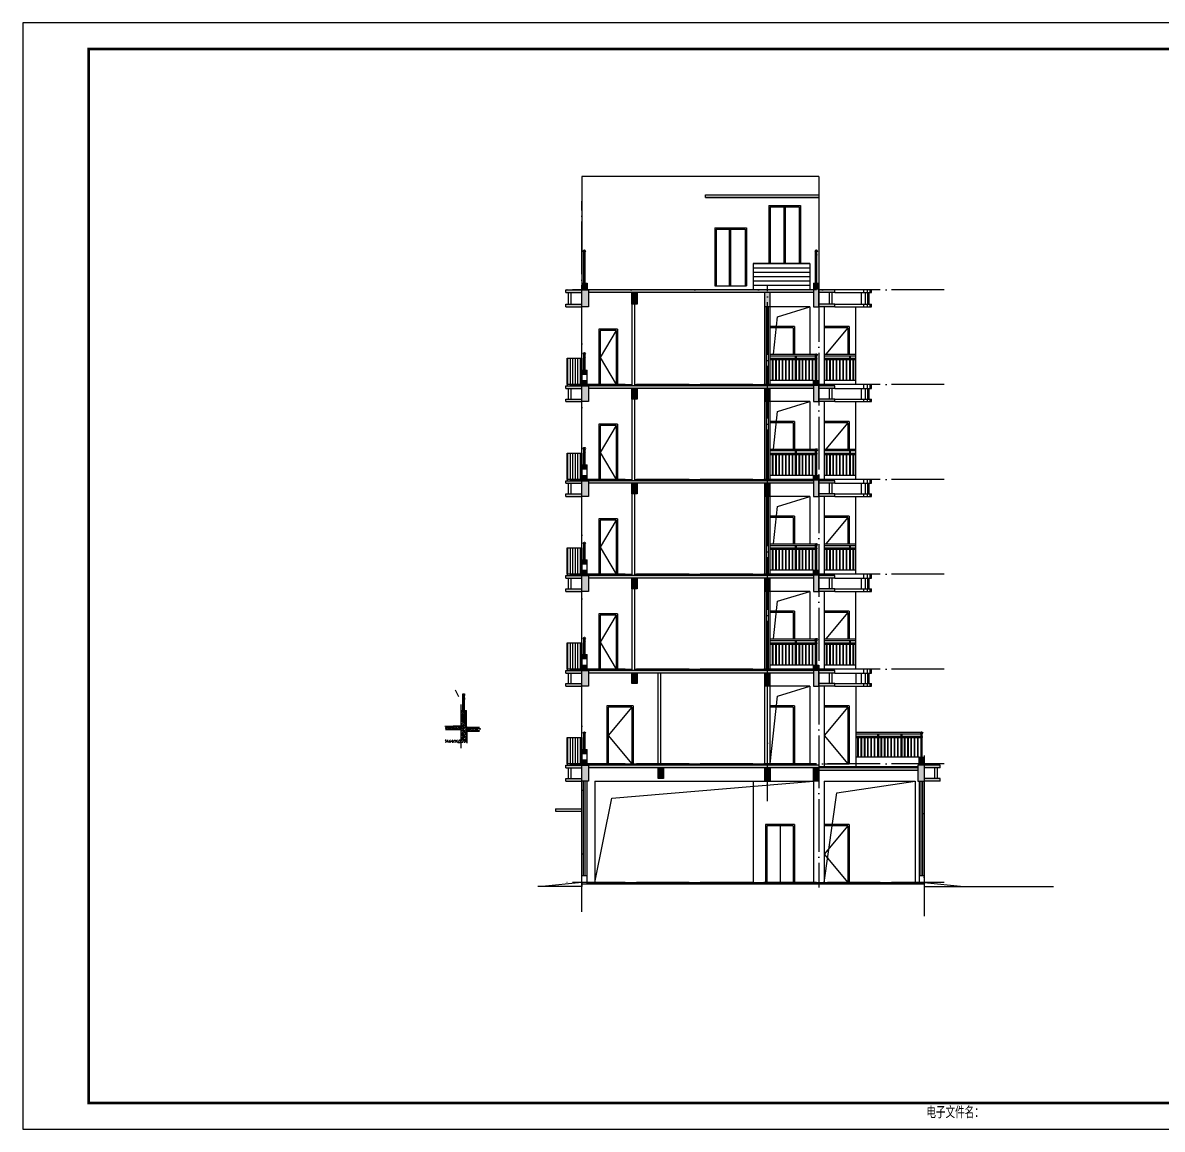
# Model space of a CAD drawing. Extents: x -1041549 to 749950, y -354245 to 17554.
# Drawn here: x -657768 to -614523, y -189936 to -147936 of the extents above; entities that cross this region are included whole.
import ezdxf

# ---------------------------------------------------------------- set-up
doc = ezdxf.new("R2010")
doc.units = 0
doc.header["$LTSCALE"] = 1000
doc.header["$MEASUREMENT"] = 0
doc.linetypes.add('DOTE', pattern=[2.42, 2, -0.2, 0.02, -0.2])
doc.layers.add('1', color=1, linetype='Continuous', lineweight=40)
for name, color, linetype in [('14', 1, 'Continuous'), ('a140', 140, 'Continuous'), ('a43', 43, 'Continuous'), ('DIM_IDEN', 3, 'Continuous'), ('DOTE', 1, 'Continuous'), ('HATCH', 254, 'Continuous'), ('PUB_DIM', 3, 'Continuous'), ('PUB_HATCH', 8, 'Continuous'), ('PUB_TITLE', 4, 'Continuous'), ('STR', 2, 'Continuous'), ('WALL', 4, 'Continuous'), ('WD', 2, 'Continuous'), ('WINDOW', 3, 'Continuous')]:
    doc.layers.add(name, color=color, linetype=linetype)
doc.styles.add('hztxt', font='romand_pkpm', dxfattribs={"bigfont": 'gbcbig'})

# ---------------------------------------------------------------- blocks, each defined once
blk = doc.blocks.new('A$C102cb3b5')
h = blk.add_hatch()
h.set_pattern_fill('LINE', color=8, scale=100, angle=90)
h.set_pattern_definition([(90, (1529954.43, 706063.93), (-95.25, 6e-15), [])])
h.paths.add_polyline_path([(50, 1650), (50, 650), (600, 650), (600, 1650)])
at = {"color": 2}
for p, q in [((0, 4200), (600, 4200)), ((0, 4100), (0, 4200)), ((0, 4100), (600, 4100)), ((9400, 4200), (800, 4200)), ((9400, 4100), (850, 4100)), ((11600, 4250), (9600, 4250)), ((10200, 4200), (9600, 4200)), ((10200, 4100), (9600, 4100)), ((10200, 4100), (10200, 4200)), ((10200, 4100), (11600, 4100)), ((11500, 4100), (11500, 3700)), ((11600, 4100), (11600, 4250)), ((0, 3700), (600, 3700)), ((0, 3600), (0, 3700)), ((0, 3600), (600, 3600)), ((10200, 3700), (9600, 3700)), ((10200, 3600), (9600, 3600)), ((10200, 3600), (10200, 3700)), ((10200, 3700), (11600, 3700)), ((10200, 3600), (11600, 3600)), ((11600, 3600), (11600, 3700)), ((1950, 2750), (1250, 2750)), ((1250, 2750), (1250, 650)), ((1950, 2750), (1950, 650)), ((8675, 2850), (7748, 2850)), ((8675, 2850), (8675, 1800)), ((10750, 2850), (9800, 2850)), ((10750, 2850), (10750, 1800)), ((1250, 650), (1950, 650))]:
    blk.add_line(p, q, dxfattribs=at)
at = {"color": 8}
for p, q in [((11200, 4100), (11200, 3700)), ((11300, 4100), (11300, 4250)), ((11350, 4100), (11350, 3700)), ((11450, 4100), (11450, 4250)), ((11450, 4100), (11450, 3700)), ((11550, 4100), (11550, 4250)), ((11300, 3600), (11300, 3700)), ((11450, 3600), (11450, 3700)), ((11550, 3600), (11550, 3700)), ((1900, 2700), (1300, 1675)), ((10700, 2800), (9863, 1800)), ((1300, 1675), (1900, 650)), ((0, 600), (600, 650)), ((800, 650), (2500, 650)), ((2600, 650), (7550, 650)), ((7550, 650), (9400, 650)), ((9400, 800), (9600, 800)), ((10200, 600), (9600, 650))]:
    blk.add_line(p, q, dxfattribs=at)
for p, q in [((9250, 3600), (7750, 3600)), ((9250, 3600), (9250, 1800)), ((9800, 3600), (9800, 650)), ((11000, 650), (11000, 3600)), ((675, 1200), (725, 1200)), ((9400, 800), (7750, 800)), ((11000, 800), (9800, 800))]:
    blk.add_line(p, q)
at = {"color": 4}
for p, q in [((1900, 2700), (1300, 2700)), ((1300, 2700), (1300, 650)), ((1900, 2700), (1900, 650)), ((8625, 2800), (7748, 2800)), ((8625, 2800), (8625, 1800)), ((10700, 2800), (9800, 2800)), ((10700, 2800), (10700, 1800))]:
    blk.add_line(p, q, dxfattribs=at)
at = {"color": 6}
blk.add_line((50, 650), (50, 600), dxfattribs=at)
at = {"color": 8}
blk.add_lwpolyline([(7874, 1800), (8027, 3221), (9250, 3600)], dxfattribs=at)
at = {"color": 6}
blk.add_lwpolyline([(50, 1650), (600, 1650), (600, 650), (50, 650)], close=True, dxfattribs=at)
at = {"lineweight": 40}
for centre in [(700, 1820), (9500, 1771)]:
    blk.add_circle(centre, 30, dxfattribs=at)
for centre in [(700, 1678), (9500, 1625)]:
    blk.add_circle(centre, 25)
at = {"color": 8}
for points in [[(0, 4200), (600, 4200), (0, 4100), (600, 4100)], [(600, 4200), (850, 4200), (600, 3600), (850, 3600)], [(850, 4200), (9400, 4200), (850, 4100), (9400, 4100)], [(2500, 4100), (2700, 4100), (2500, 3700), (2700, 3700)], [(7550, 4100), (7750, 4100), (7550, 3600), (7750, 3600)], [(9400, 4200), (9600, 4200), (9400, 3600), (9600, 3600)], [(9600, 4200), (10200, 4200), (9600, 4100), (10200, 4100)], [(0, 3700), (600, 3700), (0, 3600), (600, 3600)], [(9600, 3700), (10200, 3700), (9600, 3600), (10200, 3599)], [(600, 1200), (800, 1200), (600, 1050), (800, 1050)], [(600, 800), (800, 800), (600, 600), (800, 600)], [(9400, 800), (9600, 800), (9400, 600), (9600, 600)]]:
    blk.add_solid(points, dxfattribs=at)
at = {"layer": 'a140'}
for points in [[(675, 1526), (675, 1803)], [(685, 1698), (685, 1794)], [(715, 1698), (715, 1794)], [(725, 1526), (725, 1803)], [(9475, 800), (9475, 1755)], [(9485, 1645), (9485, 1745)], [(9515, 1645), (9515, 1745)], [(9525, 800), (9525, 1755)], [(675, 1200), (675, 1526)], [(685, 1526), (685, 1658)], [(685, 1200), (685, 1526)], [(715, 1526), (715, 1658)], [(715, 1200), (715, 1526)], [(725, 1200), (725, 1526)], [(9485, 800), (9485, 1605)], [(9515, 800), (9515, 1605)]]:
    blk.add_lwpolyline(points, dxfattribs=at)
at = {"layer": 'a43'}
for p, q in [((7750, 1800), (9485, 1800)), ((7750, 1740), (9485, 1740)), ((9800, 1800), (11000, 1800)), ((9800, 1740), (11000, 1740)), ((7750, 1650), (9475, 1650)), ((7750, 1600), (9475, 1600)), ((9800, 1650), (10990, 1650)), ((9800, 1600), (10990, 1600))]:
    blk.add_line(p, q, dxfattribs=at)
for points in [[(8705, 1740), (8705, 800)], [(8755, 800), (8755, 1740)], [(10755, 1740), (10755, 800)], [(10805, 800), (10805, 1740)], [(7830, 1600), (7830, 800)], [(7860, 800), (7860, 1600)], [(7955, 1600), (7955, 800)], [(7985, 800), (7985, 1600)], [(8080, 1600), (8080, 800)], [(8110, 800), (8110, 1600)], [(8205, 1600), (8205, 800)], [(8235, 800), (8235, 1600)], [(8330, 1600), (8330, 800)], [(8360, 800), (8360, 1600)], [(8455, 1600), (8455, 800)], [(8485, 800), (8485, 1600)], [(8580, 1600), (8580, 800)], [(8610, 800), (8610, 1600)], [(8840, 1600), (8840, 800)], [(8870, 800), (8870, 1600)], [(8965, 1600), (8965, 800)], [(8995, 800), (8995, 1600)], [(9090, 1600), (9090, 800)], [(9120, 800), (9120, 1600)], [(9215, 1600), (9215, 800)], [(9245, 800), (9245, 1600)], [(9340, 1600), (9340, 800)], [(9370, 800), (9370, 1600)], [(9880, 1600), (9880, 800)], [(9910, 800), (9910, 1600)], [(10005, 1600), (10005, 800)], [(10035, 800), (10035, 1600)], [(10130, 1600), (10130, 800)], [(10160, 800), (10160, 1600)], [(10255, 1600), (10255, 800)], [(10285, 800), (10285, 1600)], [(10380, 1600), (10380, 800)], [(10410, 800), (10410, 1600)], [(10505, 1600), (10505, 800)], [(10535, 800), (10535, 1600)], [(10630, 1600), (10630, 800)], [(10660, 800), (10660, 1600)], [(10890, 1600), (10890, 800)], [(10920, 800), (10920, 1600)]]:
    blk.add_lwpolyline(points, dxfattribs=at)
at = {"layer": 'PUB_DIM'}
for p, q in [((7550, 650), (7550, 3600)), ((7617, 650), (7617, 3600)), ((7683, 650), (7683, 3600)), ((7750, 650), (7750, 3600))]:
    blk.add_line(p, q, dxfattribs=at)
at = {"layer": 'WALL'}
for p, q in [((100, 3700), (100, 4100)), ((200, 3700), (200, 4100)), ((600, 4200), (850, 4200)), ((600, 3600), (600, 4200)), ((850, 4200), (850, 3600)), ((2500, 3700), (2500, 4100)), ((2700, 4100), (2700, 3700)), ((7550, 3600), (7550, 4100)), ((7750, 3600), (7750, 4100)), ((9400, 4200), (9400, 3600)), ((9600, 3600), (9600, 4200)), ((10000, 3700), (10000, 4100)), ((10100, 3700), (10100, 4100)), ((850, 3600), (600, 3600)), ((2700, 3700), (2500, 3700)), ((2500, 3700), (2500, 600)), ((2600, 3700), (2600, 600)), ((7750, 3600), (7550, 3600)), ((9400, 3600), (9600, 3600)), ((600, 650), (600, 1200)), ((600, 1200), (800, 1200)), ((600, 1050), (800, 1050)), ((800, 650), (800, 1200)), ((600, 600), (600, 800)), ((600, 800), (800, 800)), ((600, 600), (600, 650)), ((800, 600), (800, 650)), ((800, 600), (800, 650)), ((9400, 600), (9400, 800)), ((9400, 800), (9600, 800)), ((9475, 800), (9525, 800)), ((9600, 800), (9600, 600))]:
    blk.add_line(p, q, dxfattribs=at)
at = {"layer": 'WALL', "color": 2}
blk.add_line((600, 800), (600, 3600), dxfattribs=at)
blk = doc.blocks.new('A$Ca02ccc72')
h = blk.add_hatch()
h.set_pattern_fill('LINE', color=8, scale=100, angle=90)
h.set_pattern_definition([(90, (1529954.43, 705513.93), (-95.25, 6e-15), [])])
h.paths.add_polyline_path([(50, 1100), (50, 100), (600, 100), (600, 1100)])
at = {"color": 2}
for p, q in [((0, 3650), (600, 3650)), ((0, 3550), (0, 3650)), ((0, 3550), (600, 3550)), ((9400, 3650), (800, 3650)), ((9400, 3550), (850, 3550)), ((11600, 3700), (9600, 3700)), ((10200, 3650), (9600, 3650)), ((10200, 3550), (9600, 3550)), ((10200, 3550), (10200, 3650)), ((10200, 3550), (11600, 3550)), ((11500, 3550), (11500, 3150)), ((11600, 3550), (11600, 3700)), ((0, 3150), (600, 3150)), ((0, 3050), (0, 3150)), ((0, 3050), (600, 3050)), ((10200, 3150), (9600, 3150)), ((10200, 3050), (9600, 3050)), ((10200, 3050), (10200, 3150)), ((10200, 3150), (11600, 3150)), ((10200, 3050), (11600, 3050)), ((11600, 3050), (11600, 3150)), ((2550, 2300), (1550, 2300)), ((1550, 2300), (1550, 100)), ((2550, 2300), (2550, 100)), ((8675, 2300), (7748, 2300)), ((8675, 2300), (8675, 100)), ((10750, 2300), (9800, 2300)), ((10750, 2300), (10750, 100)), ((1600, 100), (2550, 100)), ((9800, 100), (10750, 100))]:
    blk.add_line(p, q, dxfattribs=at)
for p, q in [((800, 3650), (600, 3650)), ((11000, 3550), (11000, 3150)), ((9250, 3050), (7750, 3050)), ((9250, 3050), (9250, 50)), ((9800, 3050), (9800, 0)), ((11000, 3050), (11000, 0)), ((675, 650), (725, 650)), ((13400, 350), (11000, 350))]:
    blk.add_line(p, q)
at = {"color": 8}
for p, q in [((11200, 3550), (11200, 3150)), ((11300, 3550), (11300, 3700)), ((11350, 3550), (11350, 3150)), ((11450, 3550), (11450, 3700)), ((11450, 3550), (11450, 3150)), ((11550, 3550), (11550, 3700)), ((11300, 3050), (11300, 3150)), ((11450, 3050), (11450, 3150)), ((11550, 3050), (11550, 3150)), ((2500, 2250), (1600, 1175)), ((10700, 2250), (9800, 1175)), ((1600, 1175), (2500, 100)), ((9800, 1175), (10700, 100)), ((0, 50), (600, 100)), ((800, 100), (3500, 100)), ((3600, 100), (7550, 100)), ((7550, 100), (9250, 100)), ((9600, 0), (13350, 0))]:
    blk.add_line(p, q, dxfattribs=at)
at = {"color": 4}
for p, q in [((2500, 2250), (1600, 2250)), ((1600, 2250), (1600, 100)), ((2500, 2250), (2500, 100)), ((8625, 2250), (7748, 2250)), ((8625, 2250), (8625, 100)), ((10700, 2250), (9800, 2250)), ((9800, 2250), (9800, 100)), ((10700, 2250), (10700, 100))]:
    blk.add_line(p, q, dxfattribs=at)
at = {"color": 6}
blk.add_line((50, 100), (50, 50), dxfattribs=at)
at = {"color": 8}
blk.add_lwpolyline([(7750, 100), (8027, 2671), (9250, 3050)], dxfattribs=at)
at = {"color": 6}
blk.add_lwpolyline([(50, 1100), (600, 1100), (600, 100), (50, 100)], close=True, dxfattribs=at)
at = {"lineweight": 40}
for centre in [(700, 1270), (13500, 1271)]:
    blk.add_circle(centre, 30, dxfattribs=at)
for centre in [(700, 1128), (13500, 1125)]:
    blk.add_circle(centre, 25)
at = {"color": 8}
for points in [[(0, 3650), (600, 3650), (0, 3550), (600, 3550)], [(600, 3650), (850, 3650), (600, 3050), (850, 3050)], [(850, 3650), (9400, 3650), (850, 3550), (9400, 3550)], [(2500, 3550), (2700, 3550), (2500, 3150), (2700, 3150)], [(7550, 3550), (7750, 3550), (7550, 3050), (7750, 3050)], [(9400, 3650), (9600, 3650), (9400, 3050), (9600, 3050)], [(9600, 3650), (10200, 3650), (9600, 3550), (10200, 3550)], [(0, 3150), (600, 3150), (0, 3050), (600, 3050)], [(9600, 3150), (10200, 3150), (9600, 3050), (10200, 3049)], [(600, 650), (800, 650), (600, 500), (800, 500)], [(600, 250), (800, 250), (600, 50), (800, 50)], [(13400, 350), (13600, 350), (13400, 50), (13600, 50)]]:
    blk.add_solid(points, dxfattribs=at)
at = {"layer": 'a140'}
for points in [[(675, 976), (675, 1253)], [(675, 650), (675, 976)], [(685, 1148), (685, 1244)], [(685, 976), (685, 1108)], [(685, 650), (685, 976)], [(715, 1148), (715, 1244)], [(715, 976), (715, 1108)], [(715, 650), (715, 976)], [(725, 976), (725, 1253)], [(725, 650), (725, 976)], [(13475, 350), (13475, 1255)], [(13485, 1145), (13485, 1245)], [(13485, 350), (13485, 1105)], [(13515, 1145), (13515, 1245)], [(13515, 350), (13515, 1105)], [(13525, 350), (13525, 1255)]]:
    blk.add_lwpolyline(points, dxfattribs=at)
at = {"layer": 'a43'}
for p, q in [((11000, 1300), (13485, 1300)), ((11000, 1240), (13485, 1240)), ((11000, 1150), (13475, 1150)), ((11000, 1100), (13475, 1100))]:
    blk.add_line(p, q, dxfattribs=at)
for points in [[(11070, 1100), (11070, 350)], [(11100, 350), (11100, 1100)], [(11195, 1100), (11195, 350)], [(11225, 350), (11225, 1100)], [(11320, 1100), (11320, 350)], [(11350, 350), (11350, 1100)], [(11445, 1100), (11445, 350)], [(11475, 350), (11475, 1100)], [(11570, 1100), (11570, 350)], [(11600, 350), (11600, 1100)], [(11695, 1100), (11695, 350)], [(11725, 350), (11725, 1100)], [(11820, 1240), (11820, 350)], [(11870, 350), (11870, 1240)], [(11955, 1100), (11955, 350)], [(11985, 350), (11985, 1100)], [(12080, 1100), (12080, 350)], [(12110, 350), (12110, 1100)], [(12205, 1100), (12205, 350)], [(12235, 350), (12235, 1100)], [(12330, 1100), (12330, 350)], [(12360, 350), (12360, 1100)], [(12455, 1100), (12455, 350)], [(12485, 350), (12485, 1100)], [(12580, 1100), (12580, 350)], [(12610, 350), (12610, 1100)], [(12705, 1240), (12705, 350)], [(12755, 350), (12755, 1240)], [(12840, 1100), (12840, 350)], [(12870, 350), (12870, 1100)], [(12965, 1100), (12965, 350)], [(12995, 350), (12995, 1100)], [(13090, 1100), (13090, 350)], [(13120, 350), (13120, 1100)], [(13215, 1100), (13215, 350)], [(13245, 350), (13245, 1100)], [(13340, 1100), (13340, 350)], [(13370, 350), (13370, 1100)]]:
    blk.add_lwpolyline(points, dxfattribs=at)
at = {"layer": 'PUB_DIM'}
for p, q in [((7550, 100), (7550, 3050)), ((7650, 100), (7650, 3050)), ((7750, 100), (7750, 3050))]:
    blk.add_line(p, q, dxfattribs=at)
at = {"layer": 'WALL'}
for p, q in [((100, 3150), (100, 3550)), ((200, 3150), (200, 3550)), ((600, 3650), (850, 3650)), ((850, 3650), (850, 3050)), ((2500, 3150), (2500, 3550)), ((2700, 3550), (2700, 3150)), ((3500, 50), (3500, 3550)), ((3600, 50), (3600, 3550)), ((7550, 3050), (7550, 3550)), ((7750, 3050), (7750, 3550)), ((9600, 3650), (9400, 3650)), ((9400, 3650), (9400, 3050)), ((9600, 3050), (9600, 3650)), ((10000, 3150), (10000, 3550)), ((10100, 3150), (10100, 3550)), ((850, 3050), (600, 3050)), ((2700, 3150), (2500, 3150)), ((7750, 3050), (7550, 3050)), ((9400, 3050), (9600, 3050)), ((600, 100), (600, 650)), ((600, 650), (800, 650)), ((600, 500), (800, 500)), ((800, 100), (800, 650)), ((600, 250), (800, 250)), ((600, 50), (600, 100)), ((800, 50), (800, 100)), ((13400, 100), (13400, 350)), ((13400, 350), (13600, 350)), ((13475, 350), (13525, 350)), ((13600, 50), (13600, 350))]:
    blk.add_line(p, q, dxfattribs=at)
at = {"layer": 'WALL', "color": 2}
for p, q in [((600, 3050), (600, 3650)), ((600, 650), (600, 3050))]:
    blk.add_line(p, q, dxfattribs=at)
blk = doc.blocks.new('TUQ')
at = {"layer": '14', "style": 'hztxt', "width": 0.85}
blk.add_text('电子文件名：', height=450, rotation=359.9997, dxfattribs=at).set_placement((-24105, -584))
blk = doc.blocks.new('A$C618c594a')
h = blk.add_hatch()
h.set_pattern_fill('LINE', color=8, scale=100, angle=90)
h.set_pattern_definition([(90, (1529954.43, 705463.93), (-95.25, 6e-15), [])])
h.paths.add_polyline_path([(50, 1050), (50, 50), (600, 50), (600, 1050)])
at = {"color": 2}
for p, q in [((0, 3650), (600, 3650)), ((0, 3550), (0, 3650)), ((0, 3550), (600, 3550)), ((9400, 3650), (800, 3650)), ((9400, 3550), (850, 3550)), ((10200, 3650), (9600, 3650)), ((10200, 3550), (9600, 3550)), ((10200, 3550), (10200, 3650)), ((11600, 3650), (10200, 3650)), ((10200, 3550), (11600, 3550)), ((11500, 3550), (11500, 3100)), ((11600, 3550), (11600, 3650)), ((0, 3100), (600, 3100)), ((0, 3000), (0, 3100)), ((10200, 3100), (9600, 3100)), ((10200, 3000), (10200, 3100)), ((10200, 3100), (11600, 3100)), ((11600, 3000), (11600, 3100)), ((0, 3000), (600, 3000)), ((10200, 3000), (9600, 3000)), ((10200, 3000), (11600, 3000)), ((8675, 2250), (7748, 2250)), ((8675, 2250), (8675, 1200)), ((10750, 2250), (9800, 2250)), ((10750, 2250), (10750, 1200)), ((1950, 2150), (1250, 2150)), ((1250, 2150), (1250, 50)), ((1950, 2150), (1950, 50)), ((1250, 50), (1950, 50))]:
    blk.add_line(p, q, dxfattribs=at)
at = {"color": 8}
for p, q in [((11200, 3550), (11200, 3100)), ((11300, 3550), (11300, 3650)), ((11350, 3550), (11350, 3100)), ((11450, 3550), (11450, 3650)), ((11450, 3550), (11450, 3100)), ((11550, 3550), (11550, 3650)), ((11300, 3000), (11300, 3100)), ((11450, 3000), (11450, 3100)), ((11550, 3000), (11550, 3100)), ((10700, 2200), (9863, 1200)), ((1900, 2100), (1300, 1075)), ((1300, 1075), (1900, 50)), ((0, 0), (600, 50)), ((800, 50), (2500, 50)), ((2600, 50), (7550, 50)), ((7550, 50), (9400, 50)), ((9400, 200), (9600, 200)), ((10200, 0), (9600, 50))]:
    blk.add_line(p, q, dxfattribs=at)
for p, q in [((9250, 3000), (7750, 3000)), ((9250, 3000), (9250, 1200)), ((9800, 3000), (9800, 50)), ((11000, 50), (11000, 3000)), ((675, 600), (725, 600)), ((9400, 200), (7750, 200)), ((11000, 200), (9800, 200))]:
    blk.add_line(p, q)
at = {"color": 4}
for p, q in [((8625, 2200), (7748, 2200)), ((8625, 2200), (8625, 1200)), ((10700, 2200), (9800, 2200)), ((10700, 2200), (10700, 1200)), ((1900, 2100), (1300, 2100)), ((1300, 2100), (1300, 50)), ((1900, 2100), (1900, 50))]:
    blk.add_line(p, q, dxfattribs=at)
at = {"color": 6}
blk.add_line((50, 50), (50, 0), dxfattribs=at)
at = {"color": 8}
blk.add_lwpolyline([(7874, 1200), (8027, 2621), (9250, 3000)], dxfattribs=at)
at = {"color": 6}
blk.add_lwpolyline([(50, 1050), (600, 1050), (600, 50), (50, 50)], close=True, dxfattribs=at)
at = {"lineweight": 40}
for centre in [(700, 1220), (9500, 1171)]:
    blk.add_circle(centre, 30, dxfattribs=at)
for centre in [(700, 1078), (9500, 1025)]:
    blk.add_circle(centre, 25)
at = {"color": 8}
for points in [[(0, 3650), (600, 3650), (0, 3550), (600, 3550)], [(600, 3650), (850, 3650), (600, 3000), (850, 3000)], [(850, 3650), (9400, 3650), (850, 3550), (9400, 3550)], [(2500, 3550), (2700, 3550), (2500, 3100), (2700, 3100)], [(7550, 3550), (7750, 3550), (7550, 3000), (7750, 3000)], [(9400, 3650), (9600, 3650), (9400, 3000), (9600, 3000)], [(9600, 3650), (10200, 3650), (9600, 3550), (10200, 3550)], [(0, 3100), (600, 3100), (0, 3000), (600, 3000)], [(9600, 3100), (10200, 3100), (9600, 3000), (10200, 2999)], [(600, 600), (800, 600), (600, 450), (800, 450)], [(600, 200), (800, 200), (600, 0), (800, 0)], [(9400, 200), (9600, 200), (9400, 0), (9600, 0)]]:
    blk.add_solid(points, dxfattribs=at)
at = {"layer": 'a140'}
for points in [[(675, 926), (675, 1203)], [(675, 600), (675, 926)], [(685, 1098), (685, 1194)], [(685, 926), (685, 1058)], [(685, 600), (685, 926)], [(715, 1098), (715, 1194)], [(715, 926), (715, 1058)], [(715, 600), (715, 926)], [(725, 926), (725, 1203)], [(725, 600), (725, 926)], [(9475, 200), (9475, 1155)], [(9485, 1045), (9485, 1145)], [(9485, 200), (9485, 1005)], [(9515, 1045), (9515, 1145)], [(9515, 200), (9515, 1005)], [(9525, 200), (9525, 1155)]]:
    blk.add_lwpolyline(points, dxfattribs=at)
at = {"layer": 'a43'}
for p, q in [((7750, 1200), (9485, 1200)), ((7750, 1140), (9485, 1140)), ((7750, 1050), (9475, 1050)), ((7750, 1000), (9475, 1000)), ((9800, 1200), (11000, 1200)), ((9800, 1140), (11000, 1140)), ((9800, 1050), (10990, 1050)), ((9800, 1000), (10990, 1000))]:
    blk.add_line(p, q, dxfattribs=at)
for points in [[(7830, 1000), (7830, 200)], [(7860, 200), (7860, 1000)], [(7955, 1000), (7955, 200)], [(7985, 200), (7985, 1000)], [(8080, 1000), (8080, 200)], [(8110, 200), (8110, 1000)], [(8205, 1000), (8205, 200)], [(8235, 200), (8235, 1000)], [(8330, 1000), (8330, 200)], [(8360, 200), (8360, 1000)], [(8455, 1000), (8455, 200)], [(8485, 200), (8485, 1000)], [(8580, 1000), (8580, 200)], [(8610, 200), (8610, 1000)], [(8705, 1140), (8705, 200)], [(8755, 200), (8755, 1140)], [(8840, 1000), (8840, 200)], [(8870, 200), (8870, 1000)], [(8965, 1000), (8965, 200)], [(8995, 200), (8995, 1000)], [(9090, 1000), (9090, 200)], [(9120, 200), (9120, 1000)], [(9215, 1000), (9215, 200)], [(9245, 200), (9245, 1000)], [(9340, 1000), (9340, 200)], [(9370, 200), (9370, 1000)], [(9880, 1000), (9880, 200)], [(9910, 200), (9910, 1000)], [(10005, 1000), (10005, 200)], [(10035, 200), (10035, 1000)], [(10130, 1000), (10130, 200)], [(10160, 200), (10160, 1000)], [(10255, 1000), (10255, 200)], [(10285, 200), (10285, 1000)], [(10380, 1000), (10380, 200)], [(10410, 200), (10410, 1000)], [(10505, 1000), (10505, 200)], [(10535, 200), (10535, 1000)], [(10630, 1000), (10630, 200)], [(10660, 200), (10660, 1000)], [(10755, 1140), (10755, 200)], [(10805, 200), (10805, 1140)], [(10890, 1000), (10890, 200)], [(10920, 200), (10920, 1000)]]:
    blk.add_lwpolyline(points, dxfattribs=at)
at = {"layer": 'PUB_DIM'}
for p, q in [((7550, 50), (7550, 3000)), ((7617, 50), (7617, 3000)), ((7683, 50), (7683, 3000)), ((7750, 50), (7750, 3000))]:
    blk.add_line(p, q, dxfattribs=at)
at = {"layer": 'WALL'}
for p, q in [((100, 3100), (100, 3550)), ((200, 3100), (200, 3550)), ((600, 3650), (850, 3650)), ((600, 3000), (600, 3650)), ((850, 3650), (850, 3000)), ((2500, 3100), (2500, 3550)), ((2700, 3550), (2700, 3100)), ((7550, 3000), (7550, 3550)), ((7750, 3000), (7750, 3550)), ((9400, 3650), (9400, 3000)), ((9600, 3000), (9600, 3650)), ((10000, 3100), (10000, 3550)), ((10100, 3100), (10100, 3550)), ((2700, 3100), (2500, 3100)), ((2500, 3100), (2500, 0)), ((2600, 3100), (2600, 0)), ((850, 3000), (600, 3000)), ((7750, 3000), (7550, 3000)), ((9400, 3000), (9600, 3000)), ((600, 50), (600, 600)), ((600, 600), (800, 600)), ((600, 450), (800, 450)), ((800, 50), (800, 600)), ((600, 200), (800, 200)), ((600, 0), (600, 200)), ((600, 0), (600, 50)), ((800, 0), (800, 50)), ((800, 0), (800, 50)), ((9400, 0), (9400, 200)), ((9400, 200), (9600, 200)), ((9475, 200), (9525, 200)), ((9600, 200), (9600, 0))]:
    blk.add_line(p, q, dxfattribs=at)
at = {"layer": 'WALL', "color": 2}
blk.add_line((600, 200), (600, 3000), dxfattribs=at)
blk = doc.blocks.new('A$C536B6CE4')
at = {"layer": 'HATCH'}
h = blk.add_hatch(dxfattribs=at)
h.set_pattern_fill('ANSI32', color=256, scale=50, style=0)
h.set_pattern_definition([(45, (257213.824, -149309.7), (-13.2582521, 13.2582521), []), (45, (257222.663, -149309.7), (-13.2582521, 13.2582521), [])])
h.paths.add_polyline_path([(0, 68), (0, 55), (80, 55), (80, 68)])
h.paths.add_polyline_path([(45, 63, -1), (50, 63, -1)], flags=16)
at = {"layer": 'STR'}
blk.add_lwpolyline([(80, 68), (0, 68), (0, 55), (80, 55)], close=True, dxfattribs=at)
at = {"layer": 'WALL'}
for points in [[(30, 13, 6, 6, -1), (10, 13, 6, 6, 0), (10, 55, 0, 0, 0)], [(48, 13, 6, 6, 1), (68, 13, 6, 6, 0), (68, 55, 0, 0, 0)]]:
    blk.add_lwpolyline(points, format="xyseb", dxfattribs=at)

msp = doc.modelspace()

# ---------------------------------------------------------------- hatches: boundary and pattern name
h = msp.add_hatch()
h.set_pattern_fill('钢筋混凝土', color=8, scale=25)
h.set_pattern_definition([(45, (147769.22, 1458.29), (-44.194174, 44.194174), []), (50, (147769.22, 1458.29), (179.315046, -15.688034), [18.75, -206.25]), (355, (147769.22, 1458.29), (-34.687833, 188.048033), [15, -165]), (100.4514, (147784.16, 1456.98), (144.627345, 172.359886), [15.935047, -175.28553]), (46.1842, (147769.22, 1508.29), (266.81026, -41.379754), [28.125, -309.375]), (96.6356, (147791.46, 1504.84), (233.66568, 243.52947), [23.90257, -262.92825]), (351.1842, (147769.22, 1508.3), (233.66549, 243.52965), [22.5, -247.5]), (21, (147794.22, 1495.79), (149.226763, -100.654723), [18.75, -206.25]), (326, (147794.22, 1495.79), (60.828833, 181.28751), [15, -165]), (71.4514, (147806.66, 1487.4), (210.055657, 80.632624), [15.935047, -175.28553]), (37.5, (147769.22, 1458.29), (3.039964, 83.2234635), [0, -163, 0, -167.5, 0, -165.625]), (7.5, (147769.22, 1458.29), (65.767384, 98.602928), [0, -95.5, 0, -159.25, 0, -63.125]), (327.5, (147713.47, 1458.29), (133.455609, -5.638718), [0, -62.5, 0, -195, 0, -258.75]), (317.5, (147688.47, 1458.29), (145.796542, 25.026246), [0, -81.25, 0, -129.5, 0, -183.75])])
h.paths.add_polyline_path([(-641128.5, -174059.6), (-640948.5, -174059.6), (-640948.5, -174179.6), (-641128.5, -174179.6)])
h = msp.add_hatch()
h.set_pattern_fill('ANSI31', color=8, scale=25, style=0)
h.set_pattern_definition([(45, (-300398.273, -163320.62), (-28.0633004, 28.0633004), [])])
h.paths.add_polyline_path([(-641128.5, -174179.6), (-640948.5, -174179.6), (-640948.5, -174459.6), (-641128.5, -174459.6)])
h = msp.add_hatch()
h.set_pattern_fill('钢筋混凝土', color=8, scale=25)
h.set_pattern_definition([(45, (24529.71, 25450.983), (-44.194174, 44.194174), []), (50, (24529.71, 25450.98), (179.315046, -15.688034), [18.75, -206.25]), (355, (24529.7, 25450.98), (-34.687833, 188.048033), [15, -165]), (100.4514, (24544.65, 25449.68), (144.627345, 172.359886), [15.935047, -175.28553]), (46.1842, (24529.7, 25500.98), (266.81026, -41.379754), [28.125, -309.375]), (96.6356, (24551.94, 25497.53), (233.66568, 243.52947), [23.90257, -262.92825]), (351.1842, (24529.7, 25500.98), (233.66549, 243.52965), [22.5, -247.5]), (21, (24554.71, 25488.48), (149.226763, -100.654723), [18.75, -206.25]), (326, (24554.7, 25488.48), (60.828833, 181.28751), [15, -165]), (71.4514, (24567.14, 25480.1), (210.055657, 80.632624), [15.935047, -175.28553]), (37.5, (24529.71, 25450.98), (3.039964, 83.2234635), [0, -163, 0, -167.5, 0, -165.625]), (7.5, (24529.71, 25450.98), (65.767384, 98.602928), [0, -95.5, 0, -159.25, 0, -63.125]), (327.5, (24473.96, 25450.98), (133.455609, -5.638718), [0, -62.5, 0, -195, 0, -258.75]), (317.5, (24448.96, 25450.98), (145.796542, 25.026246), [0, -81.25, 0, -129.5, 0, -183.75])])
h.paths.add_polyline_path([(-641128.5, -175259.6), (-640928.5, -175259.6), (-640928.5, -174809.6), (-640440.6, -174809.6), (-640440.6, -174768.3), (-640493.1, -174749.6), (-640388.1, -174731.1), (-640440.6, -174712), (-640440.6, -174709.6), (-640948.5, -174709.6), (-640948.5, -174609.6), (-641128.5, -174609.6), (-641128.5, -174659.6), (-641728.8, -174659.6), (-641728.8, -174759.6), (-641128.5, -174759.6), (-641128.5, -175159.6), (-641728.8, -175159.6), (-641728.8, -175259.6)])
h.paths.add_polyline_path([(-640948.5, -174609.6), (-640948.5, -174459.6), (-640998.5, -174459.6), (-640998.5, -174459.6), (-641078.5, -174459.6), (-641078.5, -174459.6), (-641128.5, -174459.6), (-641128.5, -174609.6)])

# ---------------------------------------------------------------- linework, layer by layer
for p, q in [((-636553, -153767.9), (-636553, -157817.9)), ((-627553, -153767.9), (-636553, -153767.9)), ((-627553, -153767.9), (-627553, -157817.9)), ((-631853, -154467.9), (-627553, -154467.9)), ((-631853, -154567.9), (-631853, -154467.9)), ((-631853, -154567.9), (-627553, -154567.9)), ((-627553, -154467.9), (-627553, -154567.9)), ((-630053, -157065.9), (-627903, -157065.9)), ((-630053, -157067.9), (-630053, -158067.9)), ((-630053, -157067.9), (-627903, -157067.9)), ((-630053, -157232.9), (-627903, -157232.9)), ((-630053, -157399.9), (-627903, -157399.9)), ((-627903, -157067.9), (-627903, -158067.9)), ((-636553, -157817.9), (-636353, -157817.9)), ((-636553, -157817.9), (-636553, -158067.9)), ((-636353, -157817.9), (-636353, -158067.9)), ((-630053, -157566.9), (-627903, -157566.9)), ((-630053, -157733.9), (-627903, -157733.9)), ((-627753, -157817.9), (-627753, -158067.9)), ((-627753, -157817.9), (-627553, -157817.9)), ((-627553, -157817.9), (-627553, -158067.9)), ((-631503, -157917.9), (-630303, -157917.9)), ((-630053, -157900.9), (-627903, -157900.9)), ((-636053, -176717.9), (-636053, -180567.9)), ((-636053, -176717.9), (-627753, -176717.9)), ((-630053, -176717.9), (-630053, -180567.9)), ((-627753, -176717.9), (-627753, -180567.9)), ((-627353, -176717.9), (-627353, -180567.9)), ((-627353, -176717.9), (-623903, -176717.9)), ((-623903, -176717.9), (-623903, -180567.9)), ((-637553, -177767.9), (-636553, -177767.9)), ((-637553, -177767.9), (-637553, -177867.9)), ((-637553, -177867.9), (-636553, -177867.9)), ((-629028, -178417.9), (-629028, -180567.9)), ((-636553, -180567.9), (-638053, -180717.9)), ((-623553, -180567.9), (-622053, -180717.9))]:
    msp.add_line(p, q)
at = {"color": 4}
for p, q in [((-629453, -154867.9), (-629453, -157067.9)), ((-629453, -154867.9), (-628253, -154867.9)), ((-629403, -154917.9), (-629403, -157067.9)), ((-629403, -154917.9), (-628303, -154917.9)), ((-628878, -154917.9), (-628878, -157067.9)), ((-628828, -154917.9), (-628828, -157067.9)), ((-628303, -154917.9), (-628303, -157067.9)), ((-628253, -154867.9), (-628253, -157067.9)), ((-631503, -155717.9), (-631503, -157917.9)), ((-631503, -155717.9), (-630303, -155717.9)), ((-631453, -155767.9), (-631453, -157917.9)), ((-631453, -155767.9), (-630353, -155767.9)), ((-630953, -155767.9), (-630953, -157917.9)), ((-630903, -155767.9), (-630903, -157917.9)), ((-630353, -155767.9), (-630353, -157917.9)), ((-630303, -155717.9), (-630303, -157917.9)), ((-628528, -178417.9), (-629528, -178417.9)), ((-629528, -178417.9), (-629528, -180567.9)), ((-628528, -178417.9), (-628528, -180567.9)), ((-626453, -178417.9), (-627353, -178417.9)), ((-626453, -178417.9), (-626453, -180567.9))]:
    msp.add_line(p, q, dxfattribs=at)
at = {"color": 8}
for p, q in [((-640948.5, -174609.6), (-641128.5, -174609.6)), ((-622953, -176117.9), (-623553, -176067.9)), ((-626453, -178417.9), (-627353, -179492.9)), ((-627353, -179492.9), (-626453, -180567.9)), ((-636353, -180567.9), (-623553, -180567.9))]:
    msp.add_line(p, q, dxfattribs=at)
at = {"color": 2}
for p, q in [((-637153, -176117.9), (-636553, -176117.9)), ((-637153, -176217.9), (-637153, -176117.9)), ((-637153, -176217.9), (-636553, -176217.9)), ((-627553, -176117.9), (-636353, -176117.9)), ((-627553, -176217.9), (-636303, -176217.9)), ((-623803, -176217.9), (-627553, -176217.9)), ((-623803, -176317.9), (-627553, -176317.9)), ((-622953, -176117.9), (-623553, -176117.9)), ((-622953, -176217.9), (-623553, -176217.9)), ((-622953, -176217.9), (-622953, -176117.9)), ((-637153, -176617.9), (-636553, -176617.9)), ((-637153, -176717.9), (-637153, -176617.9)), ((-637153, -176717.9), (-636553, -176717.9)), ((-622953, -176617.9), (-623553, -176617.9)), ((-622953, -176717.9), (-623553, -176717.9)), ((-622953, -176717.9), (-622953, -176617.9)), ((-628478, -178367.9), (-629578, -178367.9)), ((-629578, -178367.9), (-629578, -180567.9)), ((-628478, -178367.9), (-628478, -180567.9)), ((-626403, -178367.9), (-627353, -178367.9)), ((-626403, -178367.9), (-626403, -180567.9))]:
    msp.add_line(p, q, dxfattribs=at)
msp.add_lwpolyline([(-631853, -154467.9), (-627553, -154467.9), (-627553, -154567.9), (-631853, -154567.9)], close=True)
at = {"color": 8}
for points in [[(-636053, -180567.9), (-635407.7, -177366.5), (-627753, -176717.9)], [(-627353, -180567.9), (-626871.6, -177171.6), (-623903, -176717.9)]]:
    msp.add_lwpolyline(points, dxfattribs=at)
at = {"lineweight": 40}
for centre in [(-636453, -156597.9), (-627653, -156597.9)]:
    msp.add_circle(centre, 30, dxfattribs=at)
for centre in [(-636453, -156744), (-627653, -156744)]:
    msp.add_circle(centre, 25)
at = {"color": 8}
for points in [[(-636553, -157817.9), (-636353, -157817.9), (-636553, -158067.9), (-636353, -158067.9)], [(-627753, -157817.9), (-627553, -157817.9), (-627753, -158067.9), (-627553, -158067.9)], [(-637153, -176117.9), (-636553, -176117.9), (-637153, -176217.9), (-636553, -176217.9)], [(-636553, -176117.9), (-636303, -176117.9), (-636553, -176717.9), (-636303, -176717.9)], [(-636303, -176117.9), (-627553, -176117.9), (-636303, -176217.9), (-627553, -176217.9)], [(-633653, -176217.9), (-633453, -176217.9), (-633653, -176617.9), (-633453, -176617.9)], [(-629603, -176217.9), (-629403, -176217.9), (-629603, -176717.9), (-629403, -176717.9)], [(-627753, -176217.9), (-627553, -176217.9), (-627753, -176717.9), (-627553, -176717.9)], [(-627553, -176217.9), (-623803, -176217.9), (-627553, -176317.9), (-623803, -176317.9)], [(-623803, -176117.9), (-623553, -176117.9), (-623803, -176717.9), (-623553, -176717.9)], [(-623553, -176117.9), (-622953, -176117.9), (-623553, -176217.9), (-622953, -176217.9)], [(-637153, -176617.9), (-636553, -176617.9), (-637153, -176717.9), (-636553, -176717.9)], [(-623553, -176617.9), (-622953, -176617.9), (-623553, -176717.9), (-622953, -176717.9)]]:
    msp.add_solid(points, dxfattribs=at)
at = {"layer": '1', "color": 1}
for p, q in [((-641053.4, -173559.6), (-641053.4, -173469.6)), ((-641053.4, -174064.2), (-641053.4, -173619.6)), ((-641045.7, -173559.6), (-641045.7, -173469.6)), ((-641045.7, -173559.6), (-641045.7, -173469.6)), ((-641045.7, -174059.6), (-641045.7, -173619.6)), ((-641045.7, -174059.6), (-641045.7, -173619.6)), ((-641023.4, -173559.6), (-641023.4, -173469.6)), ((-641023.4, -174064.2), (-641023.4, -173619.6)), ((-641015.7, -173559.6), (-641015.7, -173469.6)), ((-641015.7, -174059.6), (-641015.7, -173619.6))]:
    msp.add_line(p, q, dxfattribs=at)
at = {"layer": 'a140'}
for points in [[(-636478, -157817.9), (-636478, -156614.5)], [(-636468, -156724), (-636468, -156623.9)], [(-636468, -157817.9), (-636468, -156764)], [(-636438, -156724), (-636438, -156623.9)], [(-636438, -157817.9), (-636438, -156764)], [(-636428, -157817.9), (-636428, -156614.5)], [(-627678, -157817.9), (-627678, -156614.5)], [(-627668, -156724), (-627668, -156623.9)], [(-627668, -157817.9), (-627668, -156764)], [(-627638, -156724), (-627638, -156623.9)], [(-627638, -157817.9), (-627638, -156764)], [(-627628, -157817.9), (-627628, -156614.5)]]:
    msp.add_lwpolyline(points, dxfattribs=at)
at = {"layer": 'a43'}
for points in [[(-636428.6, -157817.9), (-636428.6, -156767.9)], [(-627628.6, -157817.9), (-627628.6, -156767.9)]]:
    msp.add_lwpolyline(points, dxfattribs=at)
at = {"layer": 'DIM_IDEN'}
msp.add_line((-641362, -173251.7), (-641234.9, -173506.3), dxfattribs=at)
at = {"layer": 'DOTE', "linetype": 'DOTE'}
for p, q in [((-636553, -181680.1), (-636553, -154702.2)), ((-627553, -155629.7), (-627553, -180753.9)), ((-622802, -158067.9), (-637167.2, -158067.9)), ((-629503, -177478.2), (-629503, -157932.5)), ((-622802, -161667.9), (-637257.4, -161667.9)), ((-622802, -165267.9), (-637257.4, -165267.9)), ((-622802, -168867.9), (-637257.4, -168867.9)), ((-622802, -172467.9), (-637257.4, -172467.9)), ((-641128.5, -175464.7), (-641128.5, -173810.1)), ((-623553, -175747), (-623553, -181843)), ((-622802, -176067.9), (-637257.4, -176067.9)), ((-622802, -180567.9), (-637257.4, -180567.9))]:
    msp.add_line(p, q, dxfattribs=at)
at = {"layer": 'PUB_DIM'}
msp.add_lwpolyline([(-641067.5, -174054.6), (-641067.5, -174059.6), (-641010.5, -174059.6), (-641010.5, -174054.6, -0.3405564), (-641020.5, -174047.6), (-641057.5, -174047.6, -0.3405564)], format="xyb", close=True, dxfattribs=at)
at = {"layer": 'PUB_HATCH'}
for p, q in [((-641148.5, -174045.8, -13779.6), (-641053.4, -174039.6, -13779.6)), ((-641148.5, -174045.8, -13779.6), (-641148.5, -174610.6, -13779.6)), ((-641015.7, -174039.6, -13779.6), (-640928.5, -174035.8, -13779.6)), ((-640938.5, -174649.6, -13779.6), (-640938.5, -174035.8, -13779.6)), ((-640928.5, -174649.6, -13779.6), (-640928.5, -174035.8, -13779.6)), ((-640440.6, -174689.6, -13779.6), (-640908.5, -174689.6, -13779.6)), ((-640440.6, -174699.6, -13779.6), (-640888.5, -174699.6, -13779.6)), ((-640748.5, -174689.6, -13779.6), (-640748.5, -174659.6))]:
    msp.add_line(p, q, dxfattribs=at)
at = {"layer": 'PUB_HATCH', "elevation": -13779.6}
msp.add_lwpolyline([(-640908.5, -175279.6), (-640908.5, -174829.6), (-640440.6, -174829.6)], dxfattribs=at)
at = {"layer": 'PUB_HATCH'}
for centre in [(-640888.5, -174649.6, -13779.6), (-640878.5, -174649.6, -13779.6)]:
    msp.add_arc(centre, 50, 180, 270, dxfattribs=at)
at = {"layer": 'PUB_TITLE'}
msp.add_lwpolyline([(-657768, -189935.6), (-598368, -189935.6), (-598368, -147935.6), (-657768, -147935.6)], close=True, dxfattribs=at)
at = {"layer": 'PUB_TITLE', "const_width": 100}
msp.add_lwpolyline([(-655268, -188935.6), (-599368, -188935.6), (-599368, -148935.6), (-655268, -148935.6)], close=True, dxfattribs=at)
at = {"layer": 'WALL'}
for p, q in [((-641128.5, -174459.6), (-641128.5, -174059.6)), ((-641128.5, -174059.6), (-640948.5, -174059.6)), ((-641128.5, -174179.6), (-640948.5, -174179.6)), ((-640948.5, -174059.6), (-640948.5, -174459.6)), ((-641128.5, -174659.6), (-641728.8, -174659.6)), ((-641128.5, -174609.6), (-641128.5, -174459.6)), ((-641128.5, -174459.6), (-640948.5, -174459.6)), ((-641128.5, -174659.6), (-641128.5, -174609.6)), ((-640948.5, -174709.6), (-640948.5, -174459.6)), ((-641728.8, -174759.6), (-641128.5, -174759.6)), ((-641128.5, -175159.6), (-641128.5, -174759.6)), ((-640948.5, -174709.6), (-640440.6, -174709.6)), ((-640928.5, -175259.6), (-640928.5, -174809.6)), ((-640928.5, -174809.6), (-640440.6, -174809.6)), ((-637053, -176617.9), (-637053, -176217.9)), ((-636953, -176617.9), (-636953, -176217.9)), ((-636553, -176117.9), (-636303, -176117.9)), ((-636553, -176717.9), (-636553, -176117.9)), ((-636303, -176117.9), (-636303, -176717.9)), ((-633653, -176617.9), (-633653, -176217.9)), ((-633453, -176217.9), (-633453, -176617.9)), ((-629603, -176717.9), (-629603, -176217.9)), ((-629403, -176217.9), (-629403, -176717.9)), ((-627753, -176717.9), (-627753, -176217.9)), ((-627553, -176117.9), (-627553, -176717.9)), ((-623553, -176117.9), (-623803, -176117.9)), ((-623803, -176117.9), (-623803, -176717.9)), ((-623753, -176067.9), (-623753, -176117.9)), ((-623153, -176617.9), (-623153, -176217.9)), ((-623053, -176617.9), (-623053, -176217.9)), ((-636303, -176717.9), (-636553, -176717.9)), ((-633453, -176617.9), (-633653, -176617.9)), ((-629403, -176717.9), (-629603, -176717.9)), ((-627553, -176717.9), (-627753, -176717.9)), ((-623803, -176717.9), (-623553, -176717.9)), ((-636553, -180567.9), (-636553, -180317.9)), ((-636353, -180317.9), (-636553, -180317.9)), ((-636353, -180617.9), (-636353, -180317.9)), ((-623753, -180317.9), (-623753, -180567.9)), ((-623553, -180317.9), (-623753, -180317.9)), ((-623553, -180317.9), (-623553, -180567.9)), ((-636553, -180617.9), (-623553, -180617.9))]:
    msp.add_line(p, q, dxfattribs=at)
at = {"layer": 'WALL', "color": 8}
msp.add_line((-641748.8, -174639.6), (-641128.5, -174609.6), dxfattribs=at)
at = {"layer": 'WALL'}
for points in [[(-636553, -180567.9), (-636553, -180717.9), (-638225.5, -180717.9)], [(-623553, -180567.9), (-623553, -180717.9), (-618646.8, -180717.9)]]:
    msp.add_lwpolyline(points, dxfattribs=at)
at = {"layer": 'WD'}
msp.add_line((-641045.7, -173559.6), (-641015.7, -173559.6), dxfattribs=at)
at = {"layer": 'WD', "elevation": 0}
for points in [[(-641004.6, -173469.6), (-641064.6, -173469.6), (-641064.6, -173409.6), (-641004.6, -173409.6)], [(-641009.6, -173464.6), (-641059.6, -173464.6), (-641059.6, -173414.6), (-641009.6, -173414.6)]]:
    msp.add_lwpolyline(points, close=True, dxfattribs=at)
at = {"layer": 'WD'}
for points in [[(-641004.6, -173619.6), (-641064.6, -173619.6), (-641064.6, -173559.6), (-641004.6, -173559.6)], [(-641009.6, -173614.6), (-641059.6, -173614.6), (-641059.6, -173564.6), (-641009.6, -173564.6)]]:
    msp.add_lwpolyline(points, close=True, dxfattribs=at)
at = {"layer": 'WINDOW'}
for p, q in [((-623553, -176117.9), (-623553, -176717.9)), ((-636553, -180317.9), (-636553, -176717.9)), ((-636486, -180317.9), (-636486, -176717.9)), ((-636420, -180317.9), (-636420, -176717.9)), ((-636353, -180317.9), (-636353, -176717.9)), ((-623753, -176717.9), (-623753, -180317.9)), ((-623686, -176717.9), (-623686, -180317.9)), ((-623620, -176717.9), (-623620, -180317.9)), ((-623553, -176717.9), (-623553, -180317.9))]:
    msp.add_line(p, q, dxfattribs=at)

# ---------------------------------------------------------------- block references
at = {"color": 8}
for name, p in [('A$C618c594a', (-637153, -161717.9)), ('A$C102cb3b5', (-637153, -165917.9)), ('A$C102cb3b5', (-637153, -169517.9)), ('A$C102cb3b5', (-637153, -173117.9)), ('A$Ca02ccc72', (-637153, -176167.9))]:
    msp.add_blockref(name, p, dxfattribs=at)
at = {"xscale": -1}
msp.add_blockref('A$C536B6CE4', (-640998.5, -174127.6), dxfattribs=at)
at = {"layer": '14'}
msp.add_blockref('TUQ', (-599368, -188935.6), dxfattribs=at)

doc.saveas('drawing.dxf')
